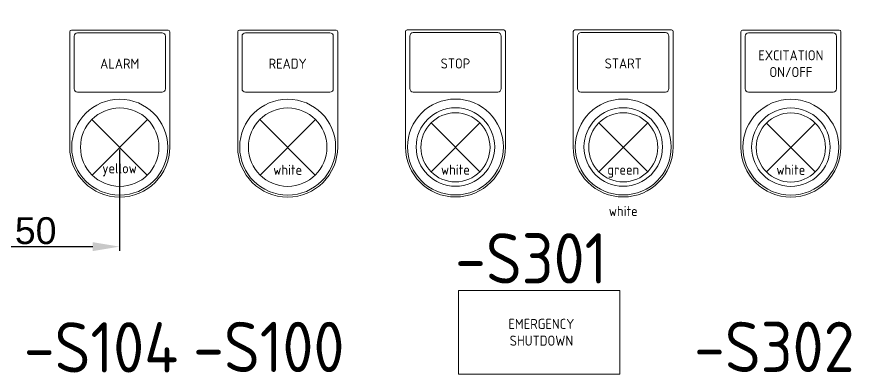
# Model space of a CAD drawing. Header units: millimetres. Extents: x 42356 to 50646, y 31507 to 39566.
# Drawn here: x 43275.4 to 43526.1, y 33016.4 to 33123 of the extents above; entities that cross this region are included whole.
import ezdxf
from ezdxf.enums import TextEntityAlignment as Align

# ---------------------------------------------------------------- set-up
doc = ezdxf.new("R2010")
doc.units = ezdxf.units.MM
doc.layers.add('! NO PLOT !', color=7, linetype='Continuous', true_color=0xff75dd, plot=False)
doc.layers.add('000-PI-Oprema', color=30, linetype='Continuous', lineweight=5)
doc.layers.add('000-PI_TEXT', color=7, linetype='Continuous')
doc.styles.add('PI0', font='isocpeur.ttf', dxfattribs={"width": 0.9})
doc.styles.get("Standard").update_dxf_attribs({"font": 'arial.ttf'})
doc.dimstyles.new('ISO-25-lb', dxfattribs={"dimtxt": 8, "dimasz": 8, "dimexe": 1.25, "dimexo": 0.625, "dimtad": 1, "dimtxsty": 'Standard', "dimcen": 5, "dimadec": 0, "dimazin": 0, "dimtfac": 1, "dimtmove": 0, "dimatfit": 3, "dimfxl": 0, "dimarcsym": 0})

# ---------------------------------------------------------------- blocks, each defined once
blk = doc.blocks.new('podloska')
at = {"layer": '000-PI-Oprema'}
for p, q in [((43279.2, 39098.35), (43308, 39098.35)), ((43278.7, 39063.45), (43278.7, 39097.85)), ((43280, 39080.85), (43280, 39096.55)), ((43281, 39097.55), (43306.2, 39097.55)), ((43307.2, 39080.85), (43307.2, 39096.55)), ((43308.5, 39063.45), (43308.5, 39097.85)), ((43281, 39079.85), (43306.2, 39079.85))]:
    blk.add_line(p, q, dxfattribs=at)
blk.add_circle((43293.6, 39063.45), 14.3, dxfattribs=at)
at = {"layer": '000-PI-Oprema', "ltscale": 0.25}
blk.add_circle((43293.6, 39063.45), 11.7, dxfattribs=at)
at = {"layer": '000-PI-Oprema'}
for centre, radius, start, end in [((43279.2, 39097.85), 0.5, 90, 179.9998), ((43308, 39097.85), 0.5, 0.0002, 90), ((43281, 39096.55), 1, 90, 180.0001), ((43306.2, 39096.55), 1, 359.9999, 90), ((43281, 39080.85), 1, 180, 270), ((43306.2, 39080.85), 1, 270, 0), ((43293.6, 39063.45), 14.9, 180, 0)]:
    blk.add_arc(centre, radius, start, end, dxfattribs=at)
blk = doc.blocks.new('*D217')
at = {"layer": '! NO PLOT !', "color": 0, "linetype": 'Continuous', "lineweight": -2, "ltscale": 0.25, "transparency": 16777216}
for p, q in [((43255.97, 33083.31), (43255.97, 33053.18)), ((43305.97, 33083.41), (43305.97, 33053.18)), ((43263.97, 33054.43), (43297.97, 33054.43))]:
    blk.add_line(p, q, dxfattribs=at)
at = {"layer": '! NO PLOT !', "color": 0, "ltscale": 0.25, "transparency": 16777216}
for points in [[(43263.97, 33055.76), (43263.97, 33053.1), (43255.97, 33054.43)], [(43297.97, 33055.76), (43297.97, 33053.1), (43305.97, 33054.43)]]:
    blk.add_solid(points, dxfattribs=at)
at = {"layer": 'Defpoints', "color": 0, "ltscale": 0.25, "transparency": 16777216}
for p in [(43255.97, 33083.94), (43305.97, 33084.04), (43305.97, 33054.43)]:
    blk.add_point(p, dxfattribs=at)
at = {"layer": '! NO PLOT !', "color": 0, "ltscale": 0.25, "transparency": 16777216, "insert": (43280.97, 33059.14), "char_height": 8, "attachment_point": 5}
blk.add_mtext('50', dxfattribs=at)
blk = doc.blocks.new('*D224')
at = {"layer": '! NO PLOT !', "color": 0, "linetype": 'Continuous', "lineweight": -2, "ltscale": 0.25, "transparency": 16777216}
for p, q in [((43431.64, 33233.99), (43690.44, 33233.99)), ((43689.19, 33225.99), (43689.19, 33126.99)), ((43606.64, 33118.99), (43690.44, 33118.99))]:
    blk.add_line(p, q, dxfattribs=at)
at = {"layer": '! NO PLOT !', "color": 0, "ltscale": 0.25, "transparency": 16777216}
for points in [[(43687.85, 33225.99), (43690.52, 33225.99), (43689.19, 33233.99)], [(43687.85, 33126.99), (43690.52, 33126.99), (43689.19, 33118.99)]]:
    blk.add_solid(points, dxfattribs=at)
at = {"layer": 'Defpoints', "color": 0, "ltscale": 0.25, "transparency": 16777216}
for p in [(43431.02, 33233.99), (43606.02, 33118.99), (43689.19, 33118.99)]:
    blk.add_point(p, dxfattribs=at)
at = {"layer": '! NO PLOT !', "color": 0, "ltscale": 0.25, "transparency": 16777216, "insert": (43684.48, 33176.49), "char_height": 8, "attachment_point": 5, "rotation": 90}
blk.add_mtext('115', dxfattribs=at)

msp = doc.modelspace()

# ---------------------------------------------------------------- linework, layer by layer
at = {"layer": '000-PI-Oprema'}
for p, q in [((43297.694, 33092.312), (43314.24, 33075.766)), ((43314.34, 33092.312), (43297.794, 33075.766)), ((43347.744, 33092.312), (43364.29, 33075.766)), ((43364.39, 33092.312), (43347.844, 33075.766)), ((43398.784, 33091.322), (43413.35, 33076.756)), ((43413.35, 33091.322), (43398.784, 33076.756)), ((43448.784, 33091.322), (43463.35, 33076.756)), ((43463.35, 33091.322), (43448.784, 33076.756)), ((43498.734, 33091.272), (43513.3, 33076.706)), ((43513.3, 33091.272), (43498.734, 33076.706))]:
    msp.add_line(p, q, dxfattribs=at)
msp.add_lwpolyline([(43407.017, 33041.389), (43455.017, 33041.389), (43455.017, 33016.389), (43407.017, 33016.389)], close=True, dxfattribs=at)
for centre in [(43406.067, 33084.039), (43456.067, 33084.039), (43506.017, 33083.989)]:
    msp.add_circle(centre, 10.3, dxfattribs=at)

# ---------------------------------------------------------------- block references
for p in [(12.421, -5979.361), (62.471, -5979.361), (112.471, -5979.311), (162.471, -5979.311), (212.421, -5979.361)]:
    msp.add_blockref('podloska', p, dxfattribs=at)

# ---------------------------------------------------------------- texts
at = {"layer": '! NO PLOT !', "char_height": 3, "width": 27.82747, "attachment_point": 5, "style": 'PI0'}
for s, insert in [('{\\fISOCPEUR|b0|i0|c238|p34;yellow}', (43305.967, 33077.336)), ('{\\fISOCPEUR|b0|i0|c238|p34;white}', (43356.067, 33077.336)), ('{\\fISOCPEUR|b0|i0|c238|p34;white}', (43406.067, 33077.386)), ('{\\fISOCPEUR|b0|i0|c238|p34;white}', (43506.017, 33077.336)), ('{\\fISOCPEUR|b0|i0|c238|p34;green}', (43456.067, 33076.941)), ('{\\fISOCPEUR|b0|i0|c238|p34;white}', (43456.067, 33065.033))]:
    msp.add_mtext(s, dxfattribs=dict(at, insert=insert))
at = {"layer": '000-PI_TEXT', "style": 'PI0', "width": 0.9}
for s, p in [('-S301', (43428.636, 33050.956)), ('-S104', (43300.444, 33024.409)), ('-S100', (43350.444, 33024.509)), ('-S302', (43501.08, 33024.551))]:
    msp.add_text(s, height=15, dxfattribs=at).set_placement(p, align=Align.MIDDLE)
at = {"layer": '000-PI_TEXT', "char_height": 3, "attachment_point": 5, "style": 'PI0'}
for s, insert, width in [('EXCITATION ON/OFF', (43506.017, 33108.989), 24.5), ('ALARM', (43306.017, 33108.989), 27.82747), ('{\\fISOCPEUR|b0|i0|c238|p34;READY}', (43356.067, 33108.989), 27.82747), ('STOP', (43406.067, 33109.039), 24.5), ('START', (43456.067, 33109.039), 24.5)]:
    msp.add_mtext(s, dxfattribs=dict(at, insert=insert, width=width))
at = {"layer": '000-PI_TEXT', "linetype": 'Continuous', "insert": (43407.017, 33028.889), "char_height": 3, "width": 48, "attachment_point": 4, "style": 'PI0'}
msp.add_mtext('\\pi14.82;EMERGENCY\\P\\pi15.225;SHUTDOWN', dxfattribs=at)

# ---------------------------------------------------------------- dimensions: what is measured, and where the dimension line sits
at = {"layer": '! NO PLOT !', "ltscale": 0.25}
dim = msp.add_linear_dim(base=(43689.187, 33118.989), p1=(43431.017, 33233.989), p2=(43606.017, 33118.989), angle=90, dimstyle='ISO-25-lb', dxfattribs=at)
dim.commit()
dim.dimension.update_dxf_attribs({"geometry": '*D224', "text_midpoint": (43684.478, 33176.489)})
dim = msp.add_linear_dim(base=(43305.967, 33054.43), p1=(43255.967, 33083.939), p2=(43305.967, 33084.039), dimstyle='ISO-25-lb', dxfattribs=at)
dim.commit()
dim.dimension.update_dxf_attribs({"geometry": '*D217', "text_midpoint": (43280.967, 33059.14)})

doc.saveas('drawing.dxf')
